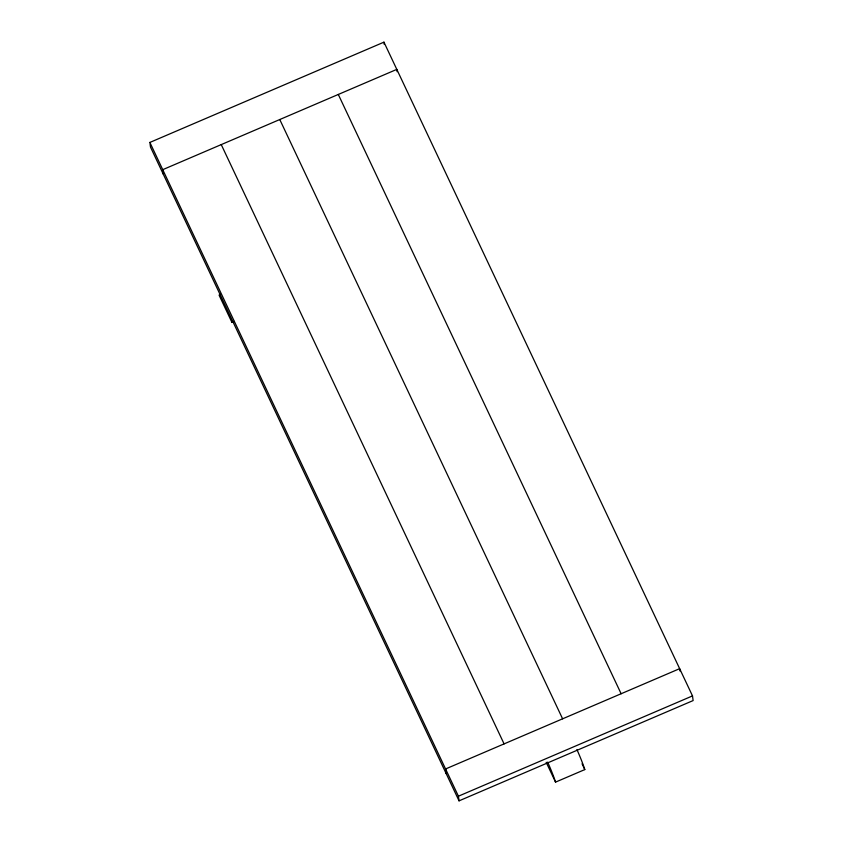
<?xml version="1.0" encoding="UTF-8"?>
<svg xmlns="http://www.w3.org/2000/svg" width="843" height="843" viewBox="0 0 843 843"><rect width="100%" height="100%" fill="white"/><g stroke="black" fill="none" stroke-linecap="round" stroke-linejoin="round"><path stroke-width="1.26" d="M149.875 142.435L383.955 42.15L692.503 695.907L693.125 700.565L459.045 800.85L150.497 147.093L149.875 142.435L458.423 796.203L459.045 800.85M219.939 294.154A23.857 8.04 -25.3 0 0 219.096 295.198L231.951 322.437L234.301 321.425M458.423 796.203L692.503 695.907M546.18 762.293L555.548 782.125L584.8 769.585A23.857 2.403 66.8 0 0 576.918 749.596M338.296 94.458L621.133 693.747M279.771 119.537L562.608 718.816M582.049 763.758L584.8 769.585M221.245 144.606L504.082 743.884M679.964 670.996L679.648 668.668L445.568 768.964L446.189 773.611M397.127 71.718L396.811 69.389L162.731 169.675L163.352 174.332M383.955 42.15L384.271 44.479M547.655 762.125A23.857 2.403 66.8 0 1 555.548 782.125M231.951 322.437A23.857 8.04 -25.3 0 1 232.794 321.394"/></g></svg>
